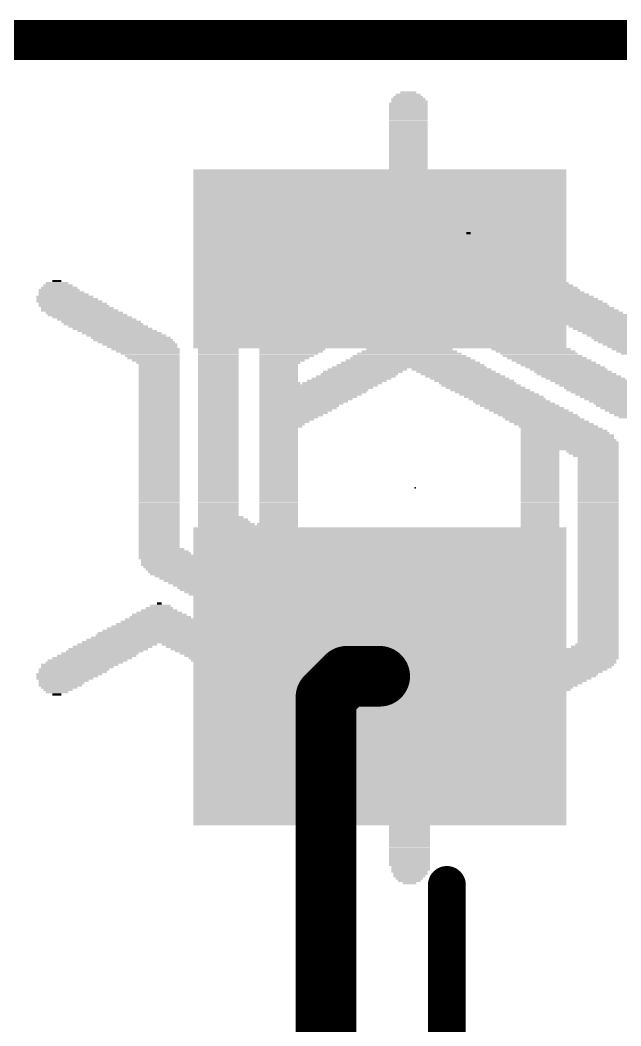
# Model space of a CAD drawing. Extents: x -52 to 61, y -28 to 22.
# Drawn here: x -5.86 to -1.83, y 3.77 to 10.52 of the extents above; entities that cross this region are included whole.
import ezdxf

# ---------------------------------------------------------------- set-up
doc = ezdxf.new("R2010")
doc.units = 0
for name, color, linetype in [('1', 12, 'CONTINUOUS'), ('16', 132, 'CONTINUOUS'), ('20', 53, 'CONTINUOUS'), ('21', 53, 'CONTINUOUS'), ('22', 53, 'CONTINUOUS'), ('23', 53, 'CONTINUOUS')]:
    doc.layers.add(name, color=color, linetype=linetype)

# ---------------------------------------------------------------- blocks, each defined once
blk = doc.blocks.new('RECT')
blk.add_solid([(-0.5, -0.5), (0.5, -0.5), (-0.5, 0.5), (0.5, 0.5)])

msp = doc.modelspace()

# ---------------------------------------------------------------- linework, layer by layer
at = {"layer": '1', "const_width": 0.2032}
msp.add_lwpolyline([(26.035, 10.3505), (-26.035, 10.3505)], dxfattribs=at)
at = {"layer": '16'}
for points, const_width in [([(26.035, 10.3505), (-26.035, 10.3505)], 0.2032), ([(-3.81, 5.975), (-3.671, 6.114)], 0.4064), ([(-3.671, 6.114), (-3.45, 6.114)], 0.4064), ([(-3.81, -7.62), (-3.81, 5.975)], 0.4064)]:
    msp.add_lwpolyline(points, dxfattribs=dict(at, const_width=const_width))
at = {"layer": '16', "const_width": 0.2032}
for points in [[(-3.671, 6.2156, 1), (-3.671, 6.0124)], [(-3.5992, 6.0422, 1), (-3.7428, 6.1858)], [(-3.45, 6.0124, 1), (-3.45, 6.2156)], [(-3.7084, 5.975, 1), (-3.9116, 5.975)], [(-3.8818, 6.0468, 1), (-3.7382, 5.9032)]]:
    msp.add_lwpolyline(points, format="xyb", dxfattribs=at)
at = {"layer": '20', "const_width": 0.2032}
msp.add_lwpolyline([(6.2548, 10.414), (-18.2245, 10.414)], dxfattribs=at)
at = {"layer": '22', "const_width": 0.254}
msp.add_lwpolyline([(-3, -4.086), (-3, 4.714)], dxfattribs=at)
at = {"layer": '22', "const_width": 0.127}
msp.add_lwpolyline([(-2.9365, 4.714, 1), (-3.0635, 4.714)], format="xyb", dxfattribs=at)
at = {"layer": '23'}
msp.add_point((-3.2131, 7.3787), dxfattribs=at)

# ---------------------------------------------------------------- block references
at = {"layer": '16', "yscale": 2.5}
for p, xscale, rotation in [((-3.45, 8.914), 1.2, 90), ((-3.45, 6.114), 2, 270)]:
    msp.add_blockref('RECT', p, dxfattribs=dict(at, xscale=xscale, rotation=rotation))
at = {"layer": '21', "yscale": 0.0152}
for p, xscale in [((-3.2588, 9.9847), 0.2286), ((-3.2588, 10), 0.1981), ((-3.2588, 10.0152), 0.1676), ((-3.2588, 10.0305), 0.1067), ((-3.2588, 9.9543), 0.2591), ((-3.2588, 9.939), 0.2591), ((-3.2588, 9.9238), 0.2591), ((-3.2512, 9.9695), 0.2438), ((-3.2588, 9.9085), 0.2591), ((-3.2588, 9.8933), 0.2591), ((-3.2588, 9.8781), 0.2591), ((-3.2588, 9.8628), 0.2591), ((-3.2588, 9.8476), 0.2591), ((-3.2588, 9.8323), 0.2591), ((-3.2588, 9.8171), 0.2591), ((-3.2588, 9.8019), 0.2591), ((-3.2588, 9.7866), 0.2591), ((-3.2588, 9.7714), 0.2591), ((-3.2588, 9.7561), 0.2591), ((-3.2588, 9.7409), 0.2591), ((-3.2588, 9.7257), 0.2591), ((-3.2588, 9.7104), 0.2591), ((-3.2588, 9.6952), 0.2591), ((-3.2588, 9.6799), 0.2591), ((-3.2588, 9.6647), 0.2591), ((-3.2588, 9.6495), 0.2591), ((-3.2588, 9.6342), 0.2591), ((-3.2588, 9.619), 0.2591), ((-3.2588, 9.6037), 0.2591), ((-3.2588, 9.5885), 0.2591), ((-3.2588, 9.5733), 0.2591), ((-3.2588, 9.558), 0.2591), ((-3.2588, 9.5428), 0.2591), ((-3.2588, 9.5275), 0.2591), ((-3.2588, 9.5123), 0.2591), ((-3.2588, 9.4971), 0.2591), ((-3.2588, 9.4818), 0.2591), ((-3.2588, 9.4666), 0.2591), ((-3.2588, 9.4513), 0.2591), ((-3.2588, 9.4361), 0.2591), ((-3.2588, 9.4209), 0.2591), ((-3.2588, 9.4056), 0.2591), ((-3.2588, 9.3904), 0.2591), ((-3.2588, 9.3751), 0.2591), ((-3.2588, 9.3599), 0.2591), ((-3.2588, 9.3447), 0.2591), ((-3.2588, 9.3294), 0.2591), ((-3.2588, 9.3142), 0.2591), ((-3.2664, 9.238), 0.2743), ((-3.2588, 9.2989), 0.2591), ((-3.2588, 9.2837), 0.2591), ((-3.2588, 9.2685), 0.2591), ((-3.2588, 9.2532), 0.2591), ((-3.3274, 9.177), 0.3962), ((-3.3122, 9.1923), 0.3658), ((-3.2969, 9.2075), 0.3353), ((-3.2817, 9.2227), 0.3048), ((-3.4036, 9.1008), 0.5182), ((-3.3884, 9.1161), 0.4877), ((-3.3655, 9.1313), 0.4724), ((-3.3579, 9.1465), 0.4572), ((-3.3426, 9.1618), 0.4267), ((-3.5179, 9.0399), 0.5334), ((-3.4874, 9.0551), 0.5334), ((-3.4569, 9.0703), 0.5334), ((-3.4265, 9.0856), 0.5334), ((-2.855, 9.0399), 0.2438), ((-2.855, 9.0551), 0.1829), ((-2.8473, 9.0703), 0.1372), ((-2.855, 9.0856), 0.0305), ((-3.6246, 8.9789), 0.5334), ((-3.5941, 8.9941), 0.5334), ((-3.5636, 9.0094), 0.5334), ((-3.5408, 9.0246), 0.5182), ((-2.8473, 8.9789), 0.4724), ((-2.855, 8.9941), 0.4267), ((-2.855, 9.0094), 0.3658), ((-2.855, 9.0246), 0.3048), ((-3.7617, 8.9027), 0.5334), ((-3.7389, 8.9179), 0.5182), ((-3.716, 8.9332), 0.5334), ((-3.6855, 8.9484), 0.5334), ((-3.6551, 8.9637), 0.5334), ((-2.855, 8.9027), 0.762), ((-2.855, 8.9179), 0.701), ((-2.855, 8.9332), 0.6401), ((-2.8473, 8.9484), 0.5944), ((-2.8473, 8.9637), 0.5334), ((-3.8837, 8.8417), 0.5334), ((-3.8532, 8.857), 0.5334), ((-3.8227, 8.8722), 0.5334), ((-3.7922, 8.8875), 0.5334), ((-2.8473, 8.8417), 0.9906), ((-2.8473, 8.857), 0.9296), ((-2.8473, 8.8722), 0.8687), ((-2.855, 8.8875), 0.823), ((-5.6134, 8.7655), 0.061), ((-4.0208, 8.7655), 0.5334), ((-3.9903, 8.7808), 0.5334), ((-3.9675, 8.796), 0.5182), ((-3.937, 8.8113), 0.5182), ((-3.9141, 8.8265), 0.5334), ((-3.2283, 8.7655), 0.5334), ((-3.1979, 8.7808), 0.5334), ((-3.1674, 8.796), 0.5334), ((-3.1369, 8.8113), 0.5334), ((-2.855, 8.8265), 1.0363), ((-2.573, 8.8113), 0.5334), ((-2.5425, 8.796), 0.5334), ((-2.5121, 8.7808), 0.5334), ((-2.4816, 8.7655), 0.5334), ((-5.5982, 8.7046), 0.2743), ((-5.5982, 8.7198), 0.2438), ((-5.6058, 8.7351), 0.1981), ((-5.6134, 8.7503), 0.1524), ((-4.1351, 8.7046), 0.5182), ((-4.1123, 8.7198), 0.5334), ((-4.0818, 8.7351), 0.5334), ((-4.0513, 8.7503), 0.5334), ((-3.335, 8.7046), 0.5334), ((-3.3045, 8.7198), 0.5334), ((-3.2741, 8.7351), 0.5334), ((-3.2436, 8.7503), 0.5334), ((-2.4511, 8.7503), 0.5334), ((-2.4206, 8.7351), 0.5334), ((-2.3901, 8.7198), 0.5334), ((-2.3749, 8.7046), 0.5334), ((-5.5601, 8.6589), 0.381), ((-5.5448, 8.6436), 0.4115), ((-5.5296, 8.6284), 0.442), ((-5.5677, 8.6741), 0.3353), ((-5.5829, 8.6893), 0.3048), ((-4.2799, 8.6284), 0.5334), ((-4.2494, 8.6436), 0.5334), ((-4.2189, 8.6589), 0.5334), ((-4.1885, 8.6741), 0.5334), ((-4.1656, 8.6893), 0.5182), ((-3.4722, 8.6284), 0.5334), ((-3.4493, 8.6436), 0.5182), ((-3.4265, 8.6589), 0.5334), ((-3.396, 8.6741), 0.5334), ((-3.3655, 8.6893), 0.5334), ((-2.855, 8.6284), 0.1829), ((-2.855, 8.6436), 0.1219), ((-2.3444, 8.6893), 0.5334), ((-2.3139, 8.6741), 0.5334), ((-2.2835, 8.6589), 0.5334), ((-2.253, 8.6436), 0.5334), ((-2.2225, 8.6284), 0.5334), ((-5.5067, 8.6131), 0.4572), ((-5.4991, 8.5979), 0.4724), ((-5.4762, 8.5827), 0.4877), ((-5.461, 8.5674), 0.5182), ((-4.379, 8.5674), 0.5182), ((-4.3637, 8.5827), 0.5182), ((-4.3409, 8.5979), 0.5334), ((-4.3104, 8.6131), 0.5334), ((-3.5941, 8.5674), 0.5334), ((-3.5636, 8.5827), 0.5334), ((-3.5331, 8.5979), 0.5334), ((-3.5027, 8.6131), 0.5334), ((-2.855, 8.5674), 0.3962), ((-2.855, 8.5827), 0.3353), ((-2.8626, 8.5979), 0.2896), ((-2.855, 8.6131), 0.2438), ((-2.192, 8.6131), 0.5334), ((-2.1768, 8.5979), 0.5334), ((-2.1463, 8.5827), 0.5334), ((-2.1158, 8.5674), 0.5334), ((-5.4305, 8.5522), 0.5182), ((-5.4077, 8.5369), 0.5334), ((-5.3772, 8.5217), 0.5334), ((-5.3467, 8.5065), 0.5334), ((-4.4399, 8.5217), 0.4572), ((-4.4552, 8.5065), 0.4267), ((-4.4171, 8.5369), 0.4724), ((-4.4018, 8.5522), 0.5029), ((-3.7008, 8.5065), 0.5334), ((-3.6703, 8.5217), 0.5334), ((-3.6474, 8.5369), 0.5182), ((-3.6246, 8.5522), 0.5334), ((-2.855, 8.5065), 0.6401), ((-2.855, 8.5217), 0.5791), ((-2.855, 8.5369), 0.5182), ((-2.855, 8.5522), 0.4572), ((-2.0853, 8.5522), 0.5334), ((-2.0549, 8.5369), 0.5334), ((-2.0244, 8.5217), 0.5334), ((-1.9939, 8.5065), 0.5334), ((-5.3162, 8.4912), 0.5334), ((-5.301, 8.476), 0.5334), ((-5.2705, 8.4607), 0.5334), ((-5.24, 8.4455), 0.5334), ((-5.2095, 8.4303), 0.5334), ((-4.4704, 8.4912), 0.3962), ((-4.4856, 8.476), 0.3658), ((-4.4933, 8.4607), 0.3505), ((-4.5085, 8.4455), 0.32), ((-4.5237, 8.4303), 0.2896), ((-3.8456, 8.4303), 0.5182), ((-3.8227, 8.4455), 0.5334), ((-3.7922, 8.4607), 0.5334), ((-3.7617, 8.476), 0.5334), ((-3.7313, 8.4912), 0.5334), ((-2.8626, 8.4303), 0.9296), ((-2.8626, 8.4455), 0.8687), ((-2.855, 8.4607), 0.7925), ((-2.855, 8.476), 0.7315), ((-2.8626, 8.4912), 0.6858), ((-1.971, 8.4912), 0.5182), ((-1.9482, 8.476), 0.5334), ((-1.9177, 8.4607), 0.5334), ((-1.8872, 8.4455), 0.5334), ((-1.8567, 8.4303), 0.5334), ((-5.1791, 8.415), 0.5334), ((-5.1486, 8.3998), 0.5334), ((-5.1181, 8.3845), 0.5334), ((-5.1029, 8.3693), 0.5334), ((-4.5314, 8.415), 0.2743), ((-4.5314, 8.3998), 0.2743), ((-4.5314, 8.3845), 0.2743), ((-4.5314, 8.3693), 0.2743), ((-3.9599, 8.3693), 0.5334), ((-3.9294, 8.3845), 0.5334), ((-3.8989, 8.3998), 0.5334), ((-3.876, 8.415), 0.5182), ((-3.1598, 8.3693), 0.5182), ((-3.1369, 8.3845), 0.5334), ((-2.855, 8.3998), 1.0363), ((-2.855, 8.415), 0.9754), ((-2.5883, 8.3845), 0.5334), ((-2.5578, 8.3693), 0.5334), ((-1.5824, 8.415), 1.0211), ((-1.5748, 8.3998), 0.9754), ((-1.5748, 8.3845), 0.9144), ((-1.5824, 8.3693), 0.8687), ((-5.08, 8.3541), 0.5182), ((-5.0571, 8.3388), 0.5029), ((-5.0419, 8.3236), 0.4724), ((-5.019, 8.3083), 0.4572), ((-5.0038, 8.2931), 0.4267), ((-4.5314, 8.3541), 0.2743), ((-4.5314, 8.3388), 0.2743), ((-4.5314, 8.3236), 0.2743), ((-4.5314, 8.3083), 0.2743), ((-4.5314, 8.2931), 0.2743), ((-4.0361, 8.3083), 0.442), ((-4.0437, 8.2931), 0.4267), ((-4.0208, 8.3236), 0.4724), ((-3.998, 8.3388), 0.4877), ((-3.9751, 8.3541), 0.5029), ((-3.2512, 8.2931), 0.6401), ((-3.2512, 8.3083), 0.5791), ((-3.236, 8.3236), 0.5486), ((-3.2131, 8.3388), 0.5334), ((-3.1902, 8.3541), 0.5182), ((-2.5273, 8.3541), 0.5334), ((-2.4968, 8.3388), 0.5334), ((-2.4663, 8.3236), 0.5334), ((-2.4359, 8.3083), 0.5334), ((-2.4054, 8.2931), 0.5334), ((-1.5824, 8.3541), 0.8077), ((-1.5824, 8.3388), 0.7468), ((-1.5824, 8.3236), 0.6858), ((-1.5824, 8.3083), 0.6248), ((-1.5748, 8.2931), 0.5791), ((-4.9886, 8.2779), 0.3962), ((-4.9733, 8.2626), 0.3658), ((-4.9657, 8.2474), 0.3505), ((-4.9505, 8.2321), 0.32), ((-4.5314, 8.2779), 0.2743), ((-4.5314, 8.2626), 0.2743), ((-4.5314, 8.2474), 0.2743), ((-4.5314, 8.2321), 0.2743), ((-4.0742, 8.2626), 0.3658), ((-4.0894, 8.2474), 0.3353), ((-4.0589, 8.2779), 0.3962), ((-4.1046, 8.2321), 0.3048), ((-3.2436, 8.2321), 0.8687), ((-3.2436, 8.2474), 0.8077), ((-3.2512, 8.2626), 0.762), ((-3.2512, 8.2779), 0.701), ((-2.3825, 8.2779), 0.5182), ((-2.3597, 8.2626), 0.5334), ((-2.3292, 8.2474), 0.5334), ((-2.2987, 8.2321), 0.5334), ((-1.5748, 8.2779), 0.5182), ((-4.9352, 8.2169), 0.2896), ((-4.9276, 8.2017), 0.2743), ((-4.9276, 8.1864), 0.2743), ((-4.9276, 8.1712), 0.2743), ((-4.5314, 8.2169), 0.2743), ((-4.5314, 8.2017), 0.2743), ((-4.5314, 8.1864), 0.2743), ((-4.5314, 8.1712), 0.2743), ((-4.1199, 8.2169), 0.2743), ((-4.1275, 8.2017), 0.2591), ((-4.1275, 8.1864), 0.2591), ((-4.1275, 8.1712), 0.2591), ((-3.5331, 8.1712), 0.5334), ((-3.2512, 8.1864), 1.0363), ((-3.2436, 8.2017), 0.9906), ((-3.2436, 8.2169), 0.9296), ((-2.9693, 8.1712), 0.5334), ((-2.2682, 8.2169), 0.5334), ((-2.2377, 8.2017), 0.5334), ((-2.2073, 8.1864), 0.5334), ((-2.1844, 8.1712), 0.5182), ((-4.9276, 8.1559), 0.2743), ((-4.9276, 8.1407), 0.2743), ((-4.9276, 8.1255), 0.2743), ((-4.9276, 8.1102), 0.2743), ((-4.9276, 8.095), 0.2743), ((-4.5314, 8.1559), 0.2743), ((-4.5314, 8.1407), 0.2743), ((-4.5314, 8.1255), 0.2743), ((-4.5314, 8.1102), 0.2743), ((-4.5314, 8.095), 0.2743), ((-4.1275, 8.1559), 0.2591), ((-4.1275, 8.1407), 0.2591), ((-4.1275, 8.1255), 0.2591), ((-4.1275, 8.1102), 0.2591), ((-4.1275, 8.095), 0.2591), ((-3.6703, 8.095), 0.5334), ((-3.6398, 8.1102), 0.5334), ((-3.6093, 8.1255), 0.5334), ((-3.5865, 8.1407), 0.5182), ((-3.5636, 8.1559), 0.5334), ((-2.9388, 8.1559), 0.5334), ((-2.9083, 8.1407), 0.5334), ((-2.8778, 8.1255), 0.5334), ((-2.8473, 8.1102), 0.5334), ((-2.8169, 8.095), 0.5334), ((-2.1539, 8.1559), 0.5182), ((-2.1311, 8.1407), 0.5334), ((-2.1006, 8.1255), 0.5334), ((-2.0701, 8.1102), 0.5334), ((-2.0396, 8.095), 0.5334), ((-4.9276, 8.0797), 0.2743), ((-4.9276, 8.0645), 0.2743), ((-4.9276, 8.0493), 0.2743), ((-4.9276, 8.034), 0.2743), ((-4.5314, 8.0797), 0.2743), ((-4.5314, 8.0645), 0.2743), ((-4.5314, 8.0493), 0.2743), ((-4.5314, 8.034), 0.2743), ((-4.1199, 8.0797), 0.2743), ((-3.8913, 8.034), 0.7315), ((-3.8608, 8.0645), 0.7925), ((-3.876, 8.0493), 0.762), ((-3.7008, 8.0797), 0.5334), ((-2.794, 8.0797), 0.5182), ((-2.7711, 8.0645), 0.5334), ((-2.7407, 8.0493), 0.5334), ((-2.7102, 8.034), 0.5334), ((-2.0091, 8.0797), 0.5334), ((-1.9787, 8.0645), 0.5334), ((-1.9558, 8.0493), 0.5182), ((-1.9329, 8.034), 0.5334), ((-4.9276, 8.0188), 0.2743), ((-4.9276, 8.0035), 0.2743), ((-4.9276, 7.9883), 0.2743), ((-4.9276, 7.9731), 0.2743), ((-4.9276, 7.9578), 0.2743), ((-4.5314, 8.0188), 0.2743), ((-4.5314, 8.0035), 0.2743), ((-4.5314, 7.9883), 0.2743), ((-4.5314, 7.9731), 0.2743), ((-4.5314, 7.9578), 0.2743), ((-3.9599, 7.9578), 0.5944), ((-3.8989, 8.0188), 0.7163), ((-3.9141, 8.0035), 0.6858), ((-3.9294, 7.9883), 0.6553), ((-3.9446, 7.9731), 0.6248), ((-2.6797, 8.0188), 0.5334), ((-2.6492, 8.0035), 0.5334), ((-2.6187, 7.9883), 0.5334), ((-2.5959, 7.9731), 0.5182), ((-2.5654, 7.9578), 0.5182), ((-1.9025, 8.0188), 0.5334), ((-1.872, 8.0035), 0.5334), ((-1.8415, 7.9883), 0.5334), ((-1.811, 7.9731), 0.5334), ((-1.7805, 7.9578), 0.5334), ((-4.9276, 7.9426), 0.2743), ((-4.9276, 7.9273), 0.2743), ((-4.9276, 7.9121), 0.2743), ((-4.9276, 7.8969), 0.2743), ((-4.5314, 7.9426), 0.2743), ((-4.5314, 7.9273), 0.2743), ((-4.5314, 7.9121), 0.2743), ((-4.5314, 7.8969), 0.2743), ((-3.998, 7.9121), 0.5182), ((-4.0132, 7.8969), 0.4877), ((-3.9751, 7.9426), 0.5639), ((-3.9903, 7.9273), 0.5334), ((-2.5425, 7.9426), 0.5334), ((-2.5121, 7.9273), 0.5334), ((-2.4816, 7.9121), 0.5334), ((-2.4511, 7.8969), 0.5334), ((-1.7501, 7.9426), 0.5334), ((-1.7348, 7.9273), 0.5334), ((-1.7196, 7.9121), 0.5029), ((-1.6967, 7.8969), 0.4877), ((-4.9276, 7.8816), 0.2743), ((-4.9276, 7.8664), 0.2743), ((-4.9276, 7.8511), 0.2743), ((-4.9276, 7.8359), 0.2743), ((-4.9276, 7.8207), 0.2743), ((-4.5314, 7.8816), 0.2743), ((-4.5314, 7.8664), 0.2743), ((-4.5314, 7.8511), 0.2743), ((-4.5314, 7.8359), 0.2743), ((-4.5314, 7.8207), 0.2743), ((-4.0437, 7.8664), 0.4267), ((-4.0742, 7.8359), 0.3658), ((-4.0894, 7.8207), 0.3353), ((-4.0284, 7.8816), 0.4572), ((-4.0589, 7.8511), 0.3962), ((-2.4206, 7.8816), 0.5334), ((-2.3901, 7.8664), 0.5334), ((-2.3673, 7.8511), 0.5182), ((-2.3444, 7.8359), 0.5334), ((-2.3139, 7.8207), 0.5334), ((-1.6815, 7.8816), 0.4572), ((-1.6662, 7.8664), 0.4267), ((-1.6434, 7.8511), 0.4115), ((-4.9276, 7.8054), 0.2743), ((-4.9276, 7.7902), 0.2743), ((-4.9276, 7.7749), 0.2743), ((-4.9276, 7.7597), 0.2743), ((-4.5314, 7.8054), 0.2743), ((-4.5314, 7.7902), 0.2743), ((-4.5314, 7.7749), 0.2743), ((-4.5314, 7.7597), 0.2743), ((-4.1123, 7.7902), 0.2896), ((-4.1275, 7.7749), 0.2591), ((-4.1275, 7.7597), 0.2591), ((-4.1046, 7.8054), 0.3048), ((-2.2835, 7.8054), 0.5334), ((-2.253, 7.7902), 0.5334), ((-2.2149, 7.7597), 0.5791), ((-2.2301, 7.7749), 0.5486), ((-4.9276, 7.7445), 0.2743), ((-4.9276, 7.7292), 0.2743), ((-4.9276, 7.714), 0.2743), ((-4.9276, 7.6987), 0.2743), ((-4.5314, 7.7445), 0.2743), ((-4.5314, 7.7292), 0.2743), ((-4.5314, 7.714), 0.2743), ((-4.5314, 7.6987), 0.2743), ((-4.1275, 7.7445), 0.2591), ((-4.1275, 7.7292), 0.2591), ((-4.1275, 7.714), 0.2591), ((-4.1275, 7.6987), 0.2591), ((-2.2073, 7.7445), 0.5944), ((-2.1844, 7.6987), 0.6401), ((-2.192, 7.7292), 0.6248), ((-2.192, 7.714), 0.6248), ((-4.9276, 7.6835), 0.2743), ((-4.9276, 7.6683), 0.2743), ((-4.9276, 7.653), 0.2743), ((-4.9276, 7.6378), 0.2743), ((-4.9276, 7.6225), 0.2743), ((-4.5314, 7.6835), 0.2743), ((-4.5314, 7.6683), 0.2743), ((-4.5314, 7.653), 0.2743), ((-4.5314, 7.6378), 0.2743), ((-4.5314, 7.6225), 0.2743), ((-4.1275, 7.6835), 0.2591), ((-4.1275, 7.6683), 0.2591), ((-4.1275, 7.653), 0.2591), ((-4.1275, 7.6378), 0.2591), ((-4.1275, 7.6225), 0.2591), ((-2.1768, 7.6835), 0.6553), ((-2.1768, 7.6683), 0.6553), ((-2.1768, 7.653), 0.6553), ((-2.1768, 7.6378), 0.6553), ((-2.3749, 7.6225), 0.2591), ((-2.0244, 7.6225), 0.3505), ((-4.9276, 7.6073), 0.2743), ((-4.9276, 7.5921), 0.2743), ((-4.9276, 7.5768), 0.2743), ((-4.9276, 7.5616), 0.2743), ((-4.5314, 7.6073), 0.2743), ((-4.5314, 7.5921), 0.2743), ((-4.5314, 7.5768), 0.2743), ((-4.5314, 7.5616), 0.2743), ((-4.1275, 7.6073), 0.2591), ((-4.1275, 7.5921), 0.2591), ((-4.1275, 7.5768), 0.2591), ((-4.1275, 7.5616), 0.2591), ((-2.3749, 7.6073), 0.2591), ((-2.3749, 7.5921), 0.2591), ((-2.3749, 7.5768), 0.2591), ((-2.3749, 7.5616), 0.2591), ((-2.0168, 7.6073), 0.3353), ((-2.0015, 7.5921), 0.3048), ((-1.9863, 7.5768), 0.2743), ((-1.9863, 7.5616), 0.2743), ((-4.9276, 7.5463), 0.2743), ((-4.9276, 7.5311), 0.2743), ((-4.9276, 7.5159), 0.2743), ((-4.9276, 7.5006), 0.2743), ((-4.9276, 7.4854), 0.2743), ((-4.5314, 7.5463), 0.2743), ((-4.5314, 7.5311), 0.2743), ((-4.5314, 7.5159), 0.2743), ((-4.5314, 7.5006), 0.2743), ((-4.5314, 7.4854), 0.2743), ((-4.1275, 7.5463), 0.2591), ((-4.1275, 7.5311), 0.2591), ((-4.1275, 7.5159), 0.2591), ((-4.1275, 7.5006), 0.2591), ((-4.1275, 7.4854), 0.2591), ((-2.3749, 7.5463), 0.2591), ((-2.3749, 7.5311), 0.2591), ((-2.3749, 7.5159), 0.2591), ((-2.3749, 7.5006), 0.2591), ((-2.3749, 7.4854), 0.2591), ((-1.9863, 7.5463), 0.2743), ((-1.9863, 7.5311), 0.2743), ((-1.9863, 7.5159), 0.2743), ((-1.9863, 7.5006), 0.2743), ((-1.9863, 7.4854), 0.2743), ((-4.9276, 7.4701), 0.2743), ((-4.9276, 7.4549), 0.2743), ((-4.9276, 7.4397), 0.2743), ((-4.9276, 7.4244), 0.2743), ((-4.5314, 7.4701), 0.2743), ((-4.5314, 7.4549), 0.2743), ((-4.5314, 7.4397), 0.2743), ((-4.5314, 7.4244), 0.2743), ((-4.1275, 7.4701), 0.2591), ((-4.1275, 7.4549), 0.2591), ((-4.1275, 7.4397), 0.2591), ((-4.1275, 7.4244), 0.2591), ((-2.3749, 7.4701), 0.2591), ((-2.3749, 7.4549), 0.2591), ((-2.3749, 7.4397), 0.2591), ((-2.3749, 7.4244), 0.2591), ((-1.9863, 7.4701), 0.2743), ((-1.9863, 7.4549), 0.2743), ((-1.9863, 7.4397), 0.2743), ((-1.9863, 7.4244), 0.2743), ((-4.9276, 7.4092), 0.2743), ((-4.9276, 7.3939), 0.2743), ((-4.9276, 7.3787), 0.2743), ((-4.9276, 7.3635), 0.2743), ((-4.9276, 7.3482), 0.2743), ((-4.5314, 7.4092), 0.2743), ((-4.5314, 7.3939), 0.2743), ((-4.5314, 7.3787), 0.2743), ((-4.5314, 7.3635), 0.2743), ((-4.5314, 7.3482), 0.2743), ((-4.1275, 7.4092), 0.2591), ((-4.1275, 7.3939), 0.2591), ((-4.1275, 7.3787), 0.2591), ((-4.1275, 7.3635), 0.2591), ((-4.1275, 7.3482), 0.2591), ((-2.3749, 7.4092), 0.2591), ((-2.3749, 7.3939), 0.2591), ((-2.3749, 7.3787), 0.2591), ((-2.3749, 7.3635), 0.2591), ((-2.3749, 7.3482), 0.2591), ((-1.9863, 7.4092), 0.2743), ((-1.9863, 7.3939), 0.2743), ((-1.9863, 7.3787), 0.2743), ((-1.9863, 7.3635), 0.2743), ((-1.9863, 7.3482), 0.2743), ((-4.9276, 7.333), 0.2743), ((-4.9276, 7.3177), 0.2743), ((-4.9276, 7.3025), 0.2743), ((-4.9276, 7.2873), 0.2743), ((-4.5314, 7.333), 0.2743), ((-4.5314, 7.3177), 0.2743), ((-4.5314, 7.3025), 0.2743), ((-4.5314, 7.2873), 0.2743), ((-4.1275, 7.333), 0.2591), ((-4.1275, 7.3177), 0.2591), ((-4.1275, 7.3025), 0.2591), ((-4.1275, 7.2873), 0.2591), ((-2.3749, 7.333), 0.2591), ((-2.3749, 7.3177), 0.2591), ((-2.3749, 7.3025), 0.2591), ((-2.3749, 7.2873), 0.2591), ((-1.9863, 7.333), 0.2743), ((-1.9863, 7.3177), 0.2743), ((-1.9863, 7.3025), 0.2743), ((-1.9863, 7.2873), 0.2743), ((-4.9276, 7.272), 0.2743), ((-4.9276, 7.2568), 0.2743), ((-4.9276, 7.2415), 0.2743), ((-4.9276, 7.2263), 0.2743), ((-4.5314, 7.272), 0.2743), ((-4.5314, 7.2568), 0.2743), ((-4.5314, 7.2415), 0.2743), ((-4.5314, 7.2263), 0.2743), ((-4.1275, 7.272), 0.2591), ((-4.1275, 7.2568), 0.2591), ((-4.1275, 7.2415), 0.2591), ((-4.1275, 7.2263), 0.2591), ((-2.3749, 7.272), 0.2591), ((-2.3749, 7.2568), 0.2591), ((-2.3749, 7.2415), 0.2591), ((-2.3749, 7.2263), 0.2591), ((-1.9863, 7.272), 0.2743), ((-1.9863, 7.2568), 0.2743), ((-1.9863, 7.2415), 0.2743), ((-1.9863, 7.2263), 0.2743), ((-4.9276, 7.2111), 0.2743), ((-4.9276, 7.1958), 0.2743), ((-4.9276, 7.1806), 0.2743), ((-4.9276, 7.1653), 0.2743), ((-4.9276, 7.1501), 0.2743), ((-4.5314, 7.2111), 0.2743), ((-4.5314, 7.1958), 0.2743), ((-4.5161, 7.1806), 0.3048), ((-4.5009, 7.1653), 0.3353), ((-4.4933, 7.1501), 0.3505), ((-4.1275, 7.2111), 0.2591), ((-4.1275, 7.1958), 0.2591), ((-4.1275, 7.1806), 0.2591), ((-4.1275, 7.1653), 0.2591), ((-4.1275, 7.1501), 0.2591), ((-2.3749, 7.2111), 0.2591), ((-2.3749, 7.1958), 0.2591), ((-2.3749, 7.1806), 0.2591), ((-2.3749, 7.1653), 0.2591), ((-2.3749, 7.1501), 0.2591), ((-1.9863, 7.2111), 0.2743), ((-1.9863, 7.1958), 0.2743), ((-1.9863, 7.1806), 0.2743), ((-1.9863, 7.1653), 0.2743), ((-1.9863, 7.1501), 0.2743), ((-4.9276, 7.1349), 0.2743), ((-4.9276, 7.1196), 0.2743), ((-4.9276, 7.1044), 0.2743), ((-4.9276, 7.0891), 0.2743), ((-4.478, 7.1349), 0.381), ((-4.3332, 7.1196), 0.6706), ((-4.3332, 7.1044), 0.6706), ((-4.3256, 7.0891), 0.6553), ((-4.1351, 7.1349), 0.2743), ((-2.3749, 7.1349), 0.2591), ((-2.3749, 7.1196), 0.2591), ((-2.3749, 7.1044), 0.2591), ((-2.3749, 7.0891), 0.2591), ((-1.9863, 7.1349), 0.2743), ((-1.9863, 7.1196), 0.2743), ((-1.9863, 7.1044), 0.2743), ((-1.9863, 7.0891), 0.2743), ((-4.9276, 7.0739), 0.2743), ((-4.9276, 7.0587), 0.2743), ((-4.9276, 7.0434), 0.2743), ((-4.9276, 7.0282), 0.2743), ((-4.9276, 7.0129), 0.2743), ((-4.3256, 7.0739), 0.6553), ((-4.318, 7.0587), 0.6401), ((-4.3104, 7.0434), 0.6248), ((-4.3028, 7.0282), 0.6096), ((-4.2951, 7.0129), 0.5944), ((-2.3749, 7.0739), 0.2591), ((-2.3749, 7.0587), 0.2591), ((-2.3749, 7.0434), 0.2591), ((-2.3749, 7.0282), 0.2591), ((-2.3749, 7.0129), 0.2591), ((-1.9863, 7.0739), 0.2743), ((-1.9863, 7.0587), 0.2743), ((-1.9863, 7.0434), 0.2743), ((-1.9863, 7.0282), 0.2743), ((-1.9863, 7.0129), 0.2743), ((-4.9276, 6.9977), 0.2743), ((-4.9276, 6.9825), 0.2743), ((-4.9124, 6.9672), 0.3048), ((-4.8971, 6.952), 0.3353), ((-4.2799, 6.9977), 0.5639), ((-4.257, 6.9825), 0.5486), ((-4.2342, 6.9672), 0.5334), ((-4.2037, 6.952), 0.5334), ((-2.4054, 6.952), 0.32), ((-2.3901, 6.9672), 0.2896), ((-2.3825, 6.9825), 0.2743), ((-2.3749, 6.9977), 0.2591), ((-1.9863, 6.9977), 0.2743), ((-1.9863, 6.9825), 0.2743), ((-1.9863, 6.9672), 0.2743), ((-1.9863, 6.952), 0.2743), ((-4.8895, 6.9367), 0.3505), ((-4.8743, 6.9215), 0.381), ((-4.859, 6.9063), 0.4115), ((-4.8362, 6.891), 0.4267), ((-4.8209, 6.8758), 0.4572), ((-4.1732, 6.9367), 0.5334), ((-4.1427, 6.9215), 0.5334), ((-4.1275, 6.9063), 0.5334), ((-4.097, 6.891), 0.5334), ((-4.0665, 6.8758), 0.5334), ((-2.4816, 6.8758), 0.4724), ((-2.4663, 6.891), 0.442), ((-2.4511, 6.9063), 0.4115), ((-2.4359, 6.9215), 0.381), ((-2.4206, 6.9367), 0.3505), ((-1.9863, 6.9367), 0.2743), ((-1.9863, 6.9215), 0.2743), ((-1.9863, 6.9063), 0.2743), ((-1.9863, 6.891), 0.2743), ((-1.9863, 6.8758), 0.2743), ((-4.8057, 6.8605), 0.4877), ((-4.7828, 6.8453), 0.5029), ((-4.76, 6.8301), 0.5182), ((-4.7447, 6.8148), 0.5182), ((-4.0361, 6.8605), 0.5334), ((-4.0056, 6.8453), 0.5334), ((-3.9751, 6.8301), 0.5334), ((-3.9446, 6.8148), 0.5334), ((-2.5349, 6.8148), 0.5791), ((-2.5197, 6.8301), 0.5486), ((-2.5044, 6.8453), 0.5182), ((-2.4892, 6.8605), 0.4877), ((-1.9863, 6.8605), 0.2743), ((-1.9863, 6.8453), 0.2743), ((-1.9863, 6.8301), 0.2743), ((-1.9863, 6.8148), 0.2743), ((-4.7219, 6.7996), 0.5334), ((-4.6914, 6.7843), 0.5334), ((-4.6609, 6.7691), 0.5334), ((-4.6304, 6.7539), 0.5334), ((-3.9141, 6.7996), 0.5334), ((-3.8989, 6.7843), 0.5334), ((-3.8684, 6.7691), 0.5334), ((-3.8379, 6.7539), 0.5334), ((-2.5959, 6.7539), 0.701), ((-2.5806, 6.7691), 0.6706), ((-2.5654, 6.7843), 0.6401), ((-2.5502, 6.7996), 0.6096), ((-1.9863, 6.7996), 0.2743), ((-1.9863, 6.7843), 0.2743), ((-1.9863, 6.7691), 0.2743), ((-1.9863, 6.7539), 0.2743), ((-4.5999, 6.7386), 0.5334), ((-4.5695, 6.7234), 0.5334), ((-4.539, 6.7081), 0.5334), ((-4.5237, 6.6929), 0.5334), ((-4.4933, 6.6777), 0.5334), ((-3.8075, 6.7386), 0.5334), ((-3.777, 6.7234), 0.5334), ((-3.7465, 6.7081), 0.5334), ((-3.716, 6.6929), 0.5334), ((-3.6855, 6.6777), 0.5334), ((-2.8169, 6.6777), 0.5334), ((-2.6492, 6.6929), 0.8077), ((-2.634, 6.7081), 0.7772), ((-2.6187, 6.7234), 0.7468), ((-2.6035, 6.7386), 0.7163), ((-2.3749, 6.6777), 0.2591), ((-1.9863, 6.7386), 0.2743), ((-1.9863, 6.7234), 0.2743), ((-1.9863, 6.7081), 0.2743), ((-1.9863, 6.6929), 0.2743), ((-1.9863, 6.6777), 0.2743), ((-4.4628, 6.6624), 0.5334), ((-4.4323, 6.6472), 0.5334), ((-4.4018, 6.6319), 0.5334), ((-4.3713, 6.6167), 0.5334), ((-3.6703, 6.6624), 0.5334), ((-3.6398, 6.6472), 0.5334), ((-3.6093, 6.6319), 0.5334), ((-3.5789, 6.6167), 0.5334), ((-2.9235, 6.6167), 0.5334), ((-2.9007, 6.6319), 0.5182), ((-2.8778, 6.6472), 0.5334), ((-2.8473, 6.6624), 0.5334), ((-2.3749, 6.6624), 0.2591), ((-2.3749, 6.6472), 0.2591), ((-2.3749, 6.6319), 0.2591), ((-2.3749, 6.6167), 0.2591), ((-1.9863, 6.6624), 0.2743), ((-1.9863, 6.6472), 0.2743), ((-1.9863, 6.6319), 0.2743), ((-1.9863, 6.6167), 0.2743), ((-4.9276, 6.5405), 0.3048), ((-4.9276, 6.5557), 0.2438), ((-4.9276, 6.571), 0.1829), ((-4.92, 6.5862), 0.1372), ((-4.9276, 6.6015), 0.0305), ((-4.3409, 6.6015), 0.5334), ((-4.318, 6.5862), 0.5486), ((-4.2951, 6.571), 0.5334), ((-4.2647, 6.5557), 0.5334), ((-4.2342, 6.5405), 0.5334), ((-3.5484, 6.6015), 0.5334), ((-3.2512, 6.5862), 1.0668), ((-3.2512, 6.571), 1.0058), ((-3.2512, 6.5557), 0.9449), ((-3.2588, 6.5405), 0.8992), ((-2.954, 6.6015), 0.5334), ((-2.3825, 6.5557), 0.2743), ((-2.3825, 6.5405), 0.2743), ((-2.3749, 6.6015), 0.2591), ((-2.3749, 6.5862), 0.2591), ((-2.3749, 6.571), 0.2591), ((-1.9863, 6.6015), 0.2743), ((-1.9863, 6.5862), 0.2743), ((-1.9863, 6.571), 0.2743), ((-1.9863, 6.5557), 0.2743), ((-1.9863, 6.5405), 0.2743), ((-4.92, 6.4795), 0.5334), ((-4.92, 6.4948), 0.4724), ((-4.92, 6.51), 0.4115), ((-4.9276, 6.5253), 0.3658), ((-4.2037, 6.5253), 0.5334), ((-4.1732, 6.51), 0.5334), ((-4.1427, 6.4948), 0.5334), ((-4.1123, 6.4795), 0.5334), ((-3.2588, 6.5253), 0.8382), ((-3.2512, 6.51), 0.7925), ((-3.2512, 6.4948), 0.7315), ((-3.2512, 6.4795), 0.6706), ((-2.4435, 6.4795), 0.3962), ((-2.4282, 6.4948), 0.3658), ((-2.413, 6.51), 0.3353), ((-2.3978, 6.5253), 0.3048), ((-1.9863, 6.5253), 0.2743), ((-1.9863, 6.51), 0.2743), ((-1.9863, 6.4948), 0.2743), ((-1.9863, 6.4795), 0.2743), ((-4.9276, 6.4033), 0.823), ((-4.9276, 6.4186), 0.762), ((-4.9276, 6.4338), 0.701), ((-4.9276, 6.4491), 0.6401), ((-4.9276, 6.4643), 0.5791), ((-4.0818, 6.4643), 0.5334), ((-4.0665, 6.4491), 0.5334), ((-4.0361, 6.4338), 0.5334), ((-4.0056, 6.4186), 0.5334), ((-3.9751, 6.4033), 0.5334), ((-3.3198, 6.4033), 0.5334), ((-3.3045, 6.4186), 0.5334), ((-3.2512, 6.4643), 0.6096), ((-3.2588, 6.4491), 0.5639), ((-3.2741, 6.4338), 0.5334), ((-2.5273, 6.4033), 0.5029), ((-2.5044, 6.4186), 0.4877), ((-2.4816, 6.4338), 0.4724), ((-2.474, 6.4491), 0.4572), ((-2.4587, 6.4643), 0.4267), ((-1.9863, 6.4643), 0.2743), ((-1.9863, 6.4491), 0.2743), ((-1.9863, 6.4338), 0.2743), ((-1.9863, 6.4186), 0.2743), ((-1.9863, 6.4033), 0.2743), ((-4.9276, 6.3424), 1.0363), ((-4.9276, 6.3576), 0.9754), ((-4.92, 6.3729), 0.9296), ((-4.92, 6.3881), 0.8687), ((-3.9446, 6.3881), 0.5334), ((-3.6474, 6.3729), 1.0668), ((-3.6474, 6.3576), 1.0058), ((-3.6474, 6.3424), 0.9449), ((-3.3503, 6.3881), 0.5334), ((-2.634, 6.3424), 0.5334), ((-2.6035, 6.3576), 0.5334), ((-2.573, 6.3729), 0.5334), ((-2.5502, 6.3881), 0.5182), ((-1.9863, 6.3881), 0.2743), ((-1.9863, 6.3729), 0.2743), ((-1.9863, 6.3576), 0.2743), ((-1.9863, 6.3424), 0.2743), ((-5.2934, 6.2814), 0.5182), ((-5.2705, 6.2967), 0.5334), ((-5.24, 6.3119), 0.5334), ((-5.2095, 6.3271), 0.5334), ((-4.6457, 6.3271), 0.5334), ((-4.6152, 6.3119), 0.5334), ((-4.5847, 6.2967), 0.5334), ((-4.5542, 6.2814), 0.5334), ((-3.6551, 6.3271), 0.8992), ((-3.6551, 6.3119), 0.8382), ((-3.6551, 6.2967), 0.7772), ((-3.6474, 6.2814), 0.7315), ((-2.7407, 6.2814), 0.5334), ((-2.7102, 6.2967), 0.5334), ((-2.6797, 6.3119), 0.5334), ((-2.6568, 6.3271), 0.5182), ((-2.0396, 6.2814), 0.381), ((-2.0244, 6.2967), 0.3505), ((-2.0091, 6.3119), 0.32), ((-1.9939, 6.3271), 0.2896), ((-5.4305, 6.2052), 0.5182), ((-5.4077, 6.2205), 0.5334), ((-5.3772, 6.2357), 0.5334), ((-5.3467, 6.2509), 0.5334), ((-5.3238, 6.2662), 0.5182), ((-4.5237, 6.2662), 0.5334), ((-4.5009, 6.2509), 0.5182), ((-4.4704, 6.2357), 0.5182), ((-4.4475, 6.2205), 0.5334), ((-4.4171, 6.2052), 0.5334), ((-3.6474, 6.2662), 0.6706), ((-3.6474, 6.2509), 0.6096), ((-3.6474, 6.2357), 0.5486), ((-3.6551, 6.2205), 0.5029), ((-3.6551, 6.2052), 0.442), ((-2.8778, 6.2052), 0.5334), ((-2.855, 6.2205), 0.5182), ((-2.8321, 6.2357), 0.5334), ((-2.8016, 6.2509), 0.5334), ((-2.7711, 6.2662), 0.5334), ((-2.1158, 6.2052), 0.5029), ((-2.1006, 6.2205), 0.4724), ((-2.0777, 6.2357), 0.4572), ((-2.0625, 6.2509), 0.4267), ((-2.0549, 6.2662), 0.4115), ((-5.4991, 6.1595), 0.4724), ((-5.5067, 6.1443), 0.4572), ((-5.461, 6.19), 0.5182), ((-5.4762, 6.1747), 0.4877), ((-4.3866, 6.19), 0.5334), ((-4.3561, 6.1747), 0.5334), ((-4.3256, 6.1595), 0.5334), ((-4.2951, 6.1443), 0.5334), ((-3.6551, 6.19), 0.381), ((-3.6474, 6.1747), 0.3353), ((-3.6474, 6.1595), 0.2743), ((-3.6474, 6.1443), 0.2134), ((-2.9997, 6.1443), 0.5334), ((-2.9693, 6.1595), 0.5334), ((-2.9388, 6.1747), 0.5334), ((-2.9083, 6.19), 0.5334), ((-2.2149, 6.1443), 0.5182), ((-2.1844, 6.1595), 0.5182), ((-2.1615, 6.1747), 0.5334), ((-2.1387, 6.19), 0.5182), ((-5.5296, 6.129), 0.442), ((-5.5448, 6.1138), 0.4115), ((-5.5601, 6.0985), 0.381), ((-5.5677, 6.0833), 0.3353), ((-5.5829, 6.0681), 0.3048), ((-4.2723, 6.129), 0.5182), ((-4.2494, 6.1138), 0.5334), ((-4.2189, 6.0985), 0.5334), ((-4.1885, 6.0833), 0.5334), ((-4.158, 6.0681), 0.5334), ((-3.6474, 6.129), 0.1524), ((-3.6474, 6.1138), 0.0914), ((-3.1369, 6.0681), 0.5334), ((-3.1064, 6.0833), 0.5334), ((-3.0836, 6.0985), 0.5182), ((-3.0607, 6.1138), 0.5334), ((-3.0302, 6.129), 0.5334), ((-2.3597, 6.0681), 0.5334), ((-2.3292, 6.0833), 0.5334), ((-2.2987, 6.0985), 0.5334), ((-2.2682, 6.1138), 0.5334), ((-2.2454, 6.129), 0.5182), ((-5.5905, 6.0528), 0.2896), ((-5.5982, 6.0376), 0.2438), ((-5.6058, 6.0223), 0.1981), ((-5.6134, 6.0071), 0.1524), ((-4.1275, 6.0528), 0.5334), ((-4.097, 6.0376), 0.5334), ((-4.0742, 6.0223), 0.5182), ((-4.0513, 6.0071), 0.5334), ((-3.2588, 6.0071), 0.5334), ((-3.2283, 6.0223), 0.5334), ((-3.1979, 6.0376), 0.5334), ((-3.1674, 6.0528), 0.5334), ((-2.4663, 6.0071), 0.5334), ((-2.4359, 6.0223), 0.5334), ((-2.413, 6.0376), 0.5182), ((-2.3825, 6.0528), 0.5182), ((-5.6134, 5.9919), 0.061), ((-4.0208, 5.9919), 0.5334), ((-3.9903, 5.9766), 0.5334), ((-3.9599, 5.9614), 0.5334), ((-3.9294, 5.9461), 0.5334), ((-3.6474, 5.9309), 1.0363), ((-3.3655, 5.9461), 0.5334), ((-3.335, 5.9614), 0.5334), ((-3.3045, 5.9766), 0.5334), ((-3.2817, 5.9919), 0.5182), ((-2.6111, 5.9309), 0.5182), ((-2.5806, 5.9461), 0.5182), ((-2.5502, 5.9614), 0.5182), ((-2.5273, 5.9766), 0.5334), ((-2.4968, 5.9919), 0.5334), ((-3.6474, 5.9157), 0.9754), ((-3.6551, 5.9004), 0.9296), ((-3.6551, 5.8852), 0.8687), ((-3.6474, 5.8699), 0.823), ((-2.7178, 5.8699), 0.5182), ((-2.6949, 5.8852), 0.5334), ((-2.6645, 5.9004), 0.5334), ((-2.634, 5.9157), 0.5334), ((-3.6474, 5.8547), 0.762), ((-3.6474, 5.8395), 0.701), ((-3.6474, 5.8242), 0.6401), ((-3.6474, 5.809), 0.5791), ((-2.8321, 5.809), 0.5334), ((-2.8016, 5.8242), 0.5334), ((-2.7788, 5.8395), 0.5182), ((-2.7483, 5.8547), 0.5182), ((-3.6474, 5.7937), 0.5182), ((-3.6551, 5.7785), 0.4724), ((-3.6551, 5.7633), 0.4115), ((-3.6474, 5.748), 0.3658), ((-3.6474, 5.7328), 0.3048), ((-2.9693, 5.7328), 0.5334), ((-2.9464, 5.748), 0.5182), ((-2.9159, 5.7633), 0.5182), ((-2.8854, 5.7785), 0.5182), ((-2.8626, 5.7937), 0.5334), ((-3.6474, 5.7175), 0.2438), ((-3.6474, 5.7023), 0.1829), ((-3.6551, 5.6871), 0.1372), ((-3.6551, 5.6718), 0.0457), ((-3.0836, 5.6718), 0.5182), ((-3.0607, 5.6871), 0.5334), ((-3.0302, 5.7023), 0.5334), ((-2.9997, 5.7175), 0.5334), ((-3.175, 5.5956), 0.4267), ((-3.1217, 5.6413), 0.5029), ((-3.1369, 5.6261), 0.4724), ((-3.1521, 5.6109), 0.442), ((-3.1064, 5.6566), 0.5029), ((-3.2055, 5.5651), 0.3658), ((-3.1902, 5.5804), 0.3962), ((-3.2207, 5.5499), 0.3353), ((-3.2283, 5.5347), 0.32), ((-3.2436, 5.5194), 0.2896), ((-3.2512, 5.5042), 0.2743), ((-3.2512, 5.4889), 0.2743), ((-3.2512, 5.4737), 0.2743), ((-3.2512, 5.4585), 0.2743), ((-3.2512, 5.4432), 0.2743), ((-3.2512, 5.428), 0.2743), ((-3.2512, 5.4127), 0.2743), ((-3.2512, 5.3975), 0.2743), ((-3.2512, 5.3823), 0.2743), ((-3.2512, 5.367), 0.2743), ((-3.2512, 5.3518), 0.2743), ((-3.2512, 5.3365), 0.2743), ((-3.2512, 5.3213), 0.2743), ((-3.2512, 5.3061), 0.2743), ((-3.2512, 5.2908), 0.2743), ((-3.2512, 5.2756), 0.2743), ((-3.2512, 5.2603), 0.2743), ((-3.2512, 5.2451), 0.2743), ((-3.2512, 5.2299), 0.2743), ((-3.2512, 5.2146), 0.2743), ((-3.2512, 5.1994), 0.2743), ((-3.2512, 5.1841), 0.2743), ((-3.2512, 5.1689), 0.2743), ((-3.2512, 5.1537), 0.2743), ((-3.2512, 5.1384), 0.2743), ((-3.2512, 5.1232), 0.2743), ((-3.2512, 5.1079), 0.2743), ((-3.2512, 5.0927), 0.2743), ((-3.2512, 5.0775), 0.2743), ((-3.2512, 5.0622), 0.2743), ((-3.2512, 5.047), 0.2743), ((-3.2512, 5.0317), 0.2743), ((-3.2512, 5.0165), 0.2743), ((-3.2512, 5.0013), 0.2743), ((-3.2512, 4.986), 0.2743), ((-3.2512, 4.9708), 0.2743), ((-3.2512, 4.9555), 0.2743), ((-3.2512, 4.9403), 0.2743), ((-3.2512, 4.9251), 0.2743), ((-3.2512, 4.9098), 0.2743), ((-3.2512, 4.8946), 0.2743), ((-3.2512, 4.8793), 0.2743), ((-3.2512, 4.8641), 0.2743), ((-3.2512, 4.8489), 0.2743), ((-3.2436, 4.8336), 0.2591), ((-3.2436, 4.8184), 0.2591), ((-3.2512, 4.8031), 0.2438), ((-3.2436, 4.7879), 0.2286), ((-3.2512, 4.7727), 0.2134), ((-3.2512, 4.7574), 0.1829), ((-3.2512, 4.7422), 0.1524), ((-3.2512, 4.7269), 0.0914)]:
    msp.add_blockref('RECT', p, dxfattribs=dict(at, xscale=xscale))

doc.saveas('drawing.dxf')
